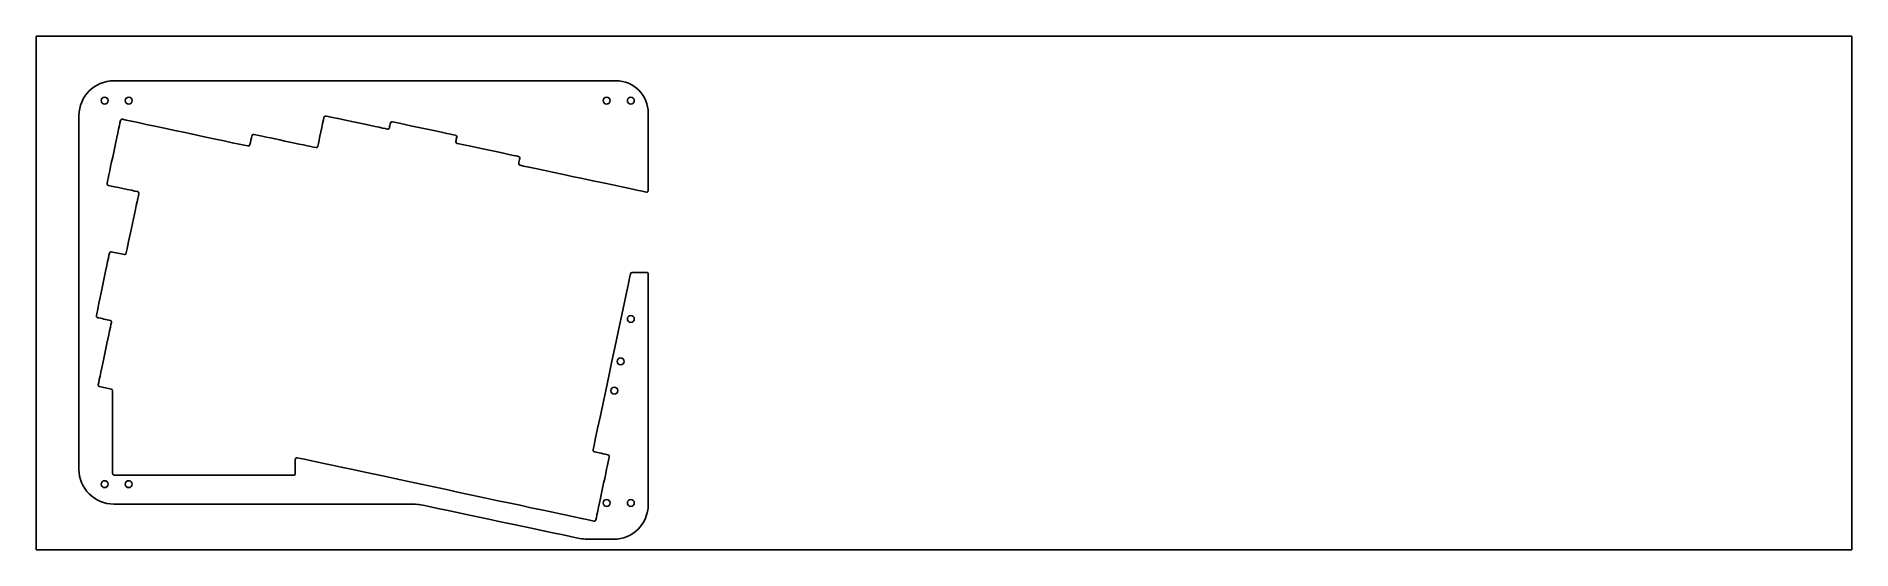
# Model space of a CAD drawing. Extents: x 0 to 523, y 0 to 148.
import ezdxf

# ---------------------------------------------------------------- set-up
doc = ezdxf.new("R2010")
doc.units = 0
doc.layers.get('0').update_dxf_attribs({"linetype": 'CONTINUOUS'})

msp = doc.modelspace()

# ---------------------------------------------------------------- linework, layer by layer
at = {"color": 7}
msp.add_lwpolyline([(-0.000079, 147.902062), (523.081396, 147.902062), (523.081396, -0.000249), (-0.000079, -0.000249)], close=True, dxfattribs=at)
at = {"color": 1}
for points in [[(19.690815, 128.381076)], [(26.638773, 128.381076)], [(164.309423, 128.381076)], [(171.307652, 128.381076)], [(176.323051, 125.795822)], [(176.30797, 103.517602)], [(171.307652, 65.484747)], [(168.357548, 53.248276)], [(166.523985, 44.816255)], [(19.690815, 17.869587)], [(26.638773, 17.869587)], [(164.309423, 12.484698)], [(171.307652, 12.484698)]]:
    msp.add_lwpolyline(points, close=True, dxfattribs=at)
msp.add_lwpolyline([(107.715533, 13.148745), (22.291626, 13.148745)], dxfattribs=at)
for points in [[(12.291699, 125.080652), (12.291699, 130.603309), (16.768713, 135.080596), (22.291626, 135.080596)], [(22.291626, 135.080596), (51.835002, 135.080596), (138.438421, 135.080596), (167.038293, 135.080596)], [(167.038293, 135.080596), (169.50077, 135.080596), (171.862176, 134.10243), (173.603399, 132.361204)], [(173.603399, 132.361204), (175.344887, 130.619978), (176.323051, 128.258303), (176.323051, 125.795822)], [(18.689005, 129.381259), (18.689005, 129.933097), (19.137468, 130.38108), (19.690815, 130.38108)], [(19.690815, 128.381076), (19.137468, 128.381076), (18.689005, 128.828336), (18.689005, 129.381259)], [(19.690815, 130.38108), (20.240544, 130.38108), (20.689008, 129.933097), (20.689008, 129.381259)], [(20.689008, 129.381259), (20.689008, 128.828336), (20.240544, 128.381076), (19.690815, 128.381076)], [(25.636963, 129.381259), (25.636963, 129.933097), (26.085427, 130.38108), (26.638773, 130.38108)], [(26.638773, 128.381076), (26.085427, 128.381076), (25.636963, 128.828336), (25.636963, 129.381259)], [(26.638773, 130.38108), (27.188503, 130.38108), (27.636966, 129.933097), (27.636966, 129.381259)], [(27.636966, 129.381259), (27.636966, 128.828336), (27.188503, 128.381076), (26.638773, 128.381076)], [(163.307613, 129.381259), (163.307613, 129.933097), (163.756077, 130.38108), (164.309423, 130.38108)], [(164.309423, 128.381076), (163.756077, 128.381076), (163.307613, 128.828336), (163.307613, 129.381259)], [(164.309423, 130.38108), (164.859153, 130.38108), (165.307616, 129.933097), (165.307616, 129.381259)], [(165.307616, 129.381259), (165.307616, 128.828336), (164.859153, 128.381076), (164.309423, 128.381076)], [(170.305842, 129.381259), (170.305842, 129.933097), (170.754306, 130.38108), (171.307652, 130.38108)], [(171.307652, 128.381076), (170.754306, 128.381076), (170.305842, 128.828336), (170.305842, 129.381259)], [(171.307652, 130.38108), (171.857382, 130.38108), (172.305846, 129.933097), (172.305846, 129.381259)], [(172.305846, 129.381259), (172.305846, 128.828336), (171.857382, 128.381076), (171.307652, 128.381076)], [(176.323051, 125.795822), (176.323051, 125.795822), (176.310351, 107.169653), (176.30797, 103.517602)], [(12.291699, 23.148689), (12.291699, 46.065614), (12.291699, 102.163727), (12.291699, 125.080652)], [(24.237636, 123.60057), (23.671428, 120.935947), (20.962624, 108.193063), (20.396415, 105.528439)], [(24.830568, 123.98554), (24.560693, 124.042954), (24.295051, 123.870446), (24.237636, 123.60057)], [(60.96154, 116.305731), (56.905212, 117.168009), (28.886895, 123.123261), (24.830568, 123.98554)], [(82.879623, 124.553601), (82.538046, 122.946519), (81.452196, 117.837935), (81.110619, 116.230589)], [(83.472819, 124.938835), (83.20268, 124.99625), (82.937038, 124.823741), (82.879623, 124.553601)], [(101.149103, 121.181481), (98.521261, 121.740017), (86.100396, 124.380299), (83.472819, 124.938835)], [(101.742034, 121.566715), (101.68462, 121.296575), (101.419243, 121.124066), (101.149103, 121.181481)], [(102.025139, 122.898365), (101.941795, 122.506252), (101.825378, 121.958828), (101.742034, 121.566715)], [(102.61807, 123.283334), (102.348195, 123.340749), (102.082553, 123.168505), (102.025139, 122.898365)], [(120.742558, 119.430994), (118.073441, 119.998262), (105.287451, 122.716067), (102.61807, 123.283334)], [(61.554471, 116.690965), (61.497056, 116.420825), (61.231415, 116.248316), (60.96154, 116.305731)], [(62.098454, 119.24949), (61.954785, 118.574801), (61.697875, 117.365653), (61.554471, 116.690965)], [(62.691385, 119.634724), (62.421246, 119.692139), (62.155869, 119.51963), (62.098454, 119.24949)], [(80.517423, 115.84562), (77.875823, 116.407066), (65.332985, 119.073013), (62.691385, 119.634724)], [(81.110619, 116.230589), (81.053205, 115.960449), (80.787563, 115.788205), (80.517423, 115.84562)], [(121.127791, 118.838062), (121.185206, 119.107938), (121.012698, 119.37358), (120.742558, 119.430994)], [(121.259025, 117.050534), (120.988885, 117.107949), (120.816377, 117.373591), (120.873791, 117.643731)], [(120.873791, 117.643731), (120.949727, 118.000125), (121.051856, 118.481403), (121.127791, 118.838062)], [(138.9152, 113.297678), (136.289475, 113.855685), (123.88475, 116.492527), (121.259025, 117.050534)], [(139.300433, 112.704481), (139.357848, 112.974621), (139.18534, 113.240263), (138.9152, 113.297678)], [(139.079771, 110.963255), (139.007804, 111.07438), (138.982669, 111.209847), (139.010186, 111.339493)], [(139.010186, 111.339493), (139.095381, 111.740073), (139.215238, 112.304166), (139.300433, 112.704481)], [(139.395154, 110.746296), (139.265508, 110.774077), (139.152002, 110.851865), (139.079771, 110.963255)], [(175.703926, 103.028652), (171.241993, 103.977185), (143.434548, 109.887722), (139.395154, 110.746296)], [(20.396415, 105.528439), (20.339001, 105.258564), (20.511509, 104.992922), (20.781384, 104.935507)], [(20.781384, 104.935507), (22.39402, 104.592871), (27.531699, 103.500669), (29.144334, 103.158033)], [(29.529303, 102.564836), (28.981351, 99.986996), (26.433149, 87.997911), (25.885197, 85.420071)], [(29.144334, 103.158033), (29.414209, 103.100618), (29.586718, 102.834976), (29.529303, 102.564836)], [(176.122497, 103.129193), (176.005287, 103.034208), (175.851564, 102.997431), (175.703926, 103.028652)], [(176.30797, 103.517602), (176.30797, 103.36679), (176.239707, 103.223914), (176.122497, 103.129193)], [(21.063959, 85.420865), (20.507011, 82.759152), (17.855092, 70.081091), (17.299997, 67.427315)], [(21.280388, 85.737572), (21.168999, 85.665076), (21.091211, 85.55104), (21.063959, 85.420865)], [(21.657155, 85.807687), (21.527245, 85.835203), (21.391778, 85.810068), (21.280388, 85.737572)], [(25.292001, 85.035102), (24.405911, 85.223486), (22.544568, 85.619038), (21.657155, 85.807687)], [(25.885197, 85.420071), (25.827782, 85.150196), (25.562141, 84.977687), (25.292001, 85.035102)], [(160.441436, 28.773476), (161.497917, 33.743947), (170.270707, 75.016637), (171.225324, 79.507947)], [(171.225324, 79.507947), (171.274536, 79.738928), (171.478266, 79.904029), (171.714274, 79.904029)], [(171.714274, 79.904029), (172.624441, 79.904029), (174.829214, 79.904029), (175.822989, 79.904029)], [(175.822989, 79.904029), (175.955545, 79.904029), (176.08281, 79.851376), (176.176472, 79.757449)], [(176.176472, 79.757449), (176.270135, 79.663786), (176.322787, 79.536522), (176.322787, 79.403965)], [(176.322787, 79.403965), (176.321728, 74.364702), (176.313526, 32.533212), (176.309557, 12.983115)], [(17.299997, 67.427315), (17.243376, 67.157705), (17.415884, 66.893121), (17.685495, 66.835706)], [(17.685495, 66.835706), (18.559942, 66.649968), (20.386361, 66.261824), (21.262132, 66.075557)], [(21.647101, 65.482625), (21.084332, 62.834141), (18.405955, 50.233073), (17.842922, 47.58459)], [(21.262132, 66.075557), (21.391778, 66.04804), (21.505284, 65.969988), (21.577515, 65.858863)], [(21.577515, 65.858863), (21.649747, 65.747473), (21.674882, 65.612271), (21.647101, 65.482625)], [(170.305842, 66.48493), (170.305842, 67.036768), (170.754306, 67.484751), (171.307652, 67.484751)], [(171.307652, 65.484747), (170.754306, 65.484747), (170.305842, 65.932007), (170.305842, 66.48493)], [(171.307652, 67.484751), (171.857382, 67.484751), (172.305846, 67.036768), (172.305846, 66.48493)], [(172.305846, 66.48493), (172.305846, 65.932007), (171.857382, 65.484747), (171.307652, 65.484747)], [(167.355738, 54.248459), (167.355738, 54.800296), (167.804202, 55.24828), (168.357548, 55.24828)], [(168.357548, 53.248276), (167.804202, 53.248276), (167.355738, 53.695536), (167.355738, 54.248459)], [(168.357548, 55.24828), (168.907278, 55.24828), (169.355741, 54.800296), (169.355741, 54.248459)], [(169.355741, 54.248459), (169.355741, 53.695536), (168.907278, 53.248276), (168.357548, 53.248276)], [(17.842922, 47.58459), (17.815405, 47.454944), (17.84054, 47.319741), (17.912772, 47.208351)], [(17.912772, 47.208351), (17.985003, 47.097226), (18.098245, 47.019174), (18.228155, 46.991657)], [(18.228155, 46.991657), (19.07297, 46.812005), (20.789322, 46.447144), (21.564551, 46.282573)], [(21.564551, 46.282573), (21.795268, 46.23336), (21.960368, 46.029631), (21.960632, 45.793622)], [(21.960632, 45.793622), (21.962484, 42.886904), (21.973597, 25.210855), (21.975713, 22.003306)], [(165.522175, 45.816438), (165.522175, 46.368276), (165.970639, 46.816259), (166.523985, 46.816259)], [(166.523985, 44.816255), (165.970639, 44.816255), (165.522175, 45.263515), (165.522175, 45.816438)], [(166.523985, 46.816259), (167.073715, 46.816259), (167.522179, 46.368276), (167.522179, 45.816438)], [(167.522179, 45.816438), (167.522179, 45.263515), (167.073715, 44.816255), (166.523985, 44.816255)], [(74.612452, 25.997463), (74.612452, 26.14854), (74.680715, 26.291415), (74.797925, 26.386136)], [(74.797925, 26.386136), (74.9154, 26.481122), (75.069388, 26.517899), (75.217025, 26.486414)], [(75.217025, 26.486414), (82.53884, 24.922194), (154.029788, 9.647508), (160.641726, 8.234895)], [(160.826405, 28.180544), (160.55653, 28.237958), (160.384022, 28.503336), (160.441436, 28.773476)], [(164.70652, 27.355836), (163.775451, 27.553745), (161.757738, 27.982635), (160.826405, 28.180544)], [(161.235186, 8.619864), (161.803247, 11.291896), (164.523957, 24.09193), (165.091753, 26.762904)], [(165.091753, 26.762904), (165.149168, 27.032779), (164.976659, 27.298421), (164.70652, 27.355836)], [(15.220636, 16.077687), (13.345269, 17.953057), (12.291699, 20.496501), (12.291699, 23.148689)], [(21.975713, 22.003306), (21.975978, 21.72761), (22.199286, 21.504036), (22.474982, 21.503772)], [(22.474982, 21.503772), (27.510797, 21.496628), (69.067844, 21.438684), (74.111861, 21.43154)], [(74.111861, 21.43154), (74.244417, 21.431276), (74.371946, 21.483928), (74.465873, 21.577855)], [(74.465873, 21.577855), (74.5598, 21.671518), (74.612452, 21.798783), (74.612452, 21.931604)], [(74.612452, 21.931604), (74.612452, 22.885164), (74.612452, 24.959236), (74.612452, 25.997463)], [(22.291626, 13.148745), (19.639442, 13.148745), (17.096003, 14.202318), (15.220636, 16.077687)], [(18.689005, 18.86977), (18.689005, 19.421607), (19.137468, 19.869591), (19.690815, 19.869591)], [(19.690815, 17.869587), (19.137468, 17.869587), (18.689005, 18.316847), (18.689005, 18.86977)], [(19.690815, 19.869591), (20.240544, 19.869591), (20.689008, 19.421607), (20.689008, 18.86977)], [(20.689008, 18.86977), (20.689008, 18.316847), (20.240544, 17.869587), (19.690815, 17.869587)], [(25.636963, 18.86977), (25.636963, 19.421607), (26.085427, 19.869591), (26.638773, 19.869591)], [(26.638773, 17.869587), (26.085427, 17.869587), (25.636963, 18.316847), (25.636963, 18.86977)], [(26.638773, 19.869591), (27.188503, 19.869591), (27.636966, 19.421607), (27.636966, 18.86977)], [(27.636966, 18.86977), (27.636966, 18.316847), (27.188503, 17.869587), (26.638773, 17.869587)], [(111.873989, 12.711653), (110.506887, 13.002166), (109.113062, 13.148745), (107.715533, 13.148745)], [(155.577601, 3.422116), (147.731117, 5.090052), (119.720208, 11.043981), (111.873989, 12.711653)], [(163.307613, 13.484881), (163.307613, 14.036719), (163.756077, 14.484702), (164.309423, 14.484702)], [(164.309423, 12.484698), (163.756077, 12.484698), (163.307613, 12.931958), (163.307613, 13.484881)], [(164.309423, 14.484702), (164.859153, 14.484702), (165.307616, 14.036719), (165.307616, 13.484881)], [(165.307616, 13.484881), (165.307616, 12.931958), (164.859153, 12.484698), (164.309423, 12.484698)], [(176.309557, 12.983115), (176.308499, 7.460987), (171.831484, 2.985023), (166.30963, 2.985023)], [(170.305842, 13.484881), (170.305842, 14.036719), (170.754306, 14.484702), (171.307652, 14.484702)], [(171.307652, 12.484698), (170.754306, 12.484698), (170.305842, 12.931958), (170.305842, 13.484881)], [(171.307652, 14.484702), (171.857382, 14.484702), (172.305846, 14.036719), (172.305846, 13.484881)], [(172.305846, 13.484881), (172.305846, 12.931958), (171.857382, 12.484698), (171.307652, 12.484698)], [(160.641726, 8.234895), (160.771372, 8.207114), (160.906838, 8.231984), (161.018228, 8.304216)], [(161.018228, 8.304216), (161.129617, 8.376447), (161.20767, 8.489954), (161.235186, 8.619864)], [(159.735792, 2.985023), (158.338263, 2.985023), (156.944703, 3.131603), (155.577601, 3.422116)], [(166.30963, 2.985023), (163.816461, 2.985023), (161.386792, 2.985023), (159.735792, 2.985023)]]:
    msp.add_open_spline(points, degree=3, dxfattribs=at)

doc.saveas('drawing.dxf')
